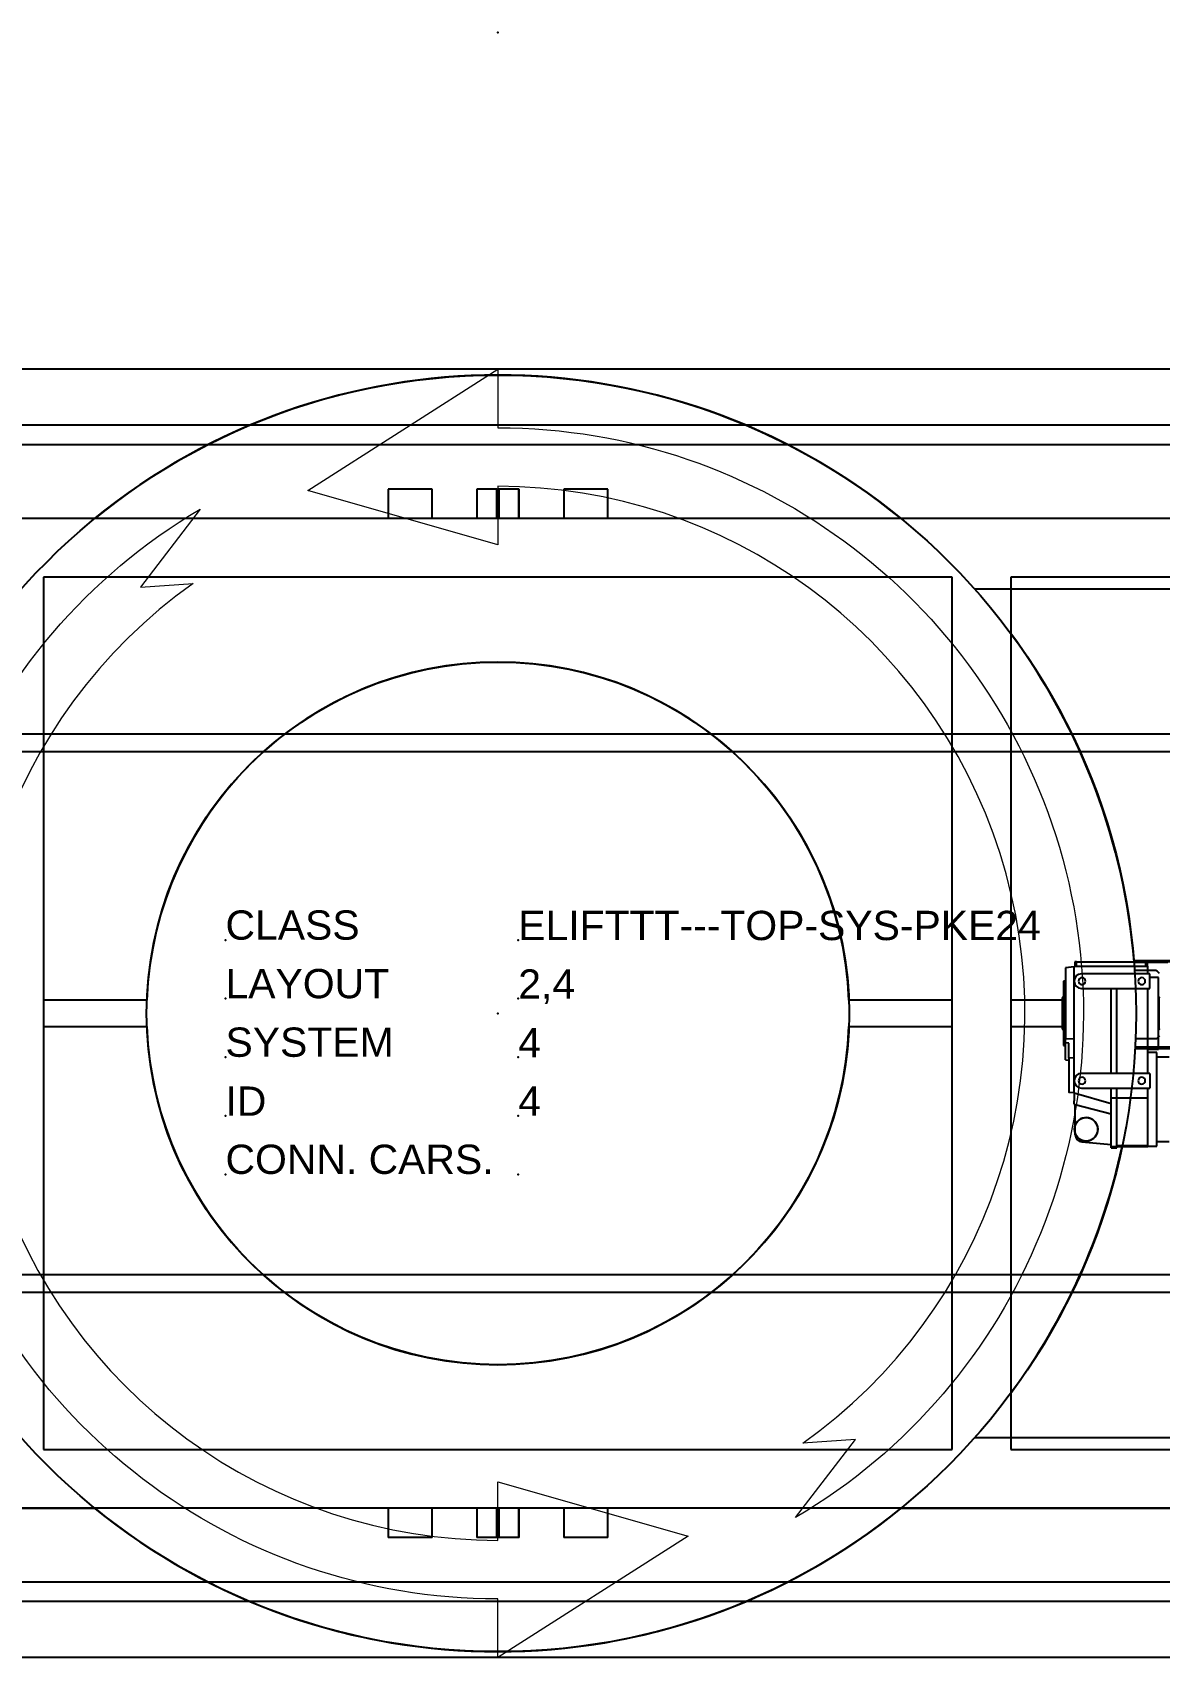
# Model space of a CAD drawing. Header units: millimetres. Extents: x 870 to 18710, y 295 to 21115.
# Drawn here: x 6955.4 to 7147.9, y 3687.6 to 3965.1 of the extents above; entities that cross this region are included whole.
import ezdxf

# ---------------------------------------------------------------- set-up
doc = ezdxf.new("R2010")
doc.units = ezdxf.units.MM
doc.linetypes.add('PHANTOM', pattern=[12.7, 6.35, -1.27, 1.27, -1.27, 1.27, -1.27])
for name, color, linetype, true_color in [('PK24E-COMP-PALLET', 132, 'Continuous', 0x00b7c8), ('PK24E-HELPER', 253, 'PHANTOM', 0xa1a1a1), ('PK24E-SYS-LIFT', 31, 'Continuous', 0xffcc5a)]:
    doc.layers.add(name, color=color, linetype=linetype, true_color=true_color)
doc.layers.add('PK24E-DATA', color=7, linetype='Continuous')
doc.layers.add('PK24E-TTARROW', color=20, linetype='Continuous', lineweight=20, true_color=0xf54b32)
doc.styles.get("Standard").update_dxf_attribs({"font": 'arial.ttf'})

# ---------------------------------------------------------------- blocks, each defined once
blk = doc.blocks.new('ELIFTTT-CHASIS--TOP-COMP-PKE24')
at = {"layer": 'PK24E-HELPER'}
blk.add_point((0, 167.5), dxfattribs=at)
at = {"layer": 'PK24E-SYS-LIFT'}
for p, q in [((-68.85, 84.5), (-161.2, 84.5)), ((249.75, 84.5), (68.85, 84.5)), ((81.39, 72.5), (249.75, 72.5)), ((108.63, 9), (114.95, 9)), ((114.75, 8.8), (108.64, 8.8)), ((114.4, 8.7), (108.65, 8.7)), ((112.38, 7.3), (108.76, 7.3)), ((113.01, 6.79), (112.59, 7.21)), ((108.92, -4.3), (112.38, -4.3)), ((112.59, -4.21), (113.01, -3.79)), ((108.83, -6), (114.95, -6)), ((108.85, -5.7), (114.4, -5.7)), ((114.75, -5.8), (108.85, -5.8)), ((249.75, -72.5), (81.39, -72.5)), ((-141.25, -84.5), (-68.85, -84.5)), ((68.85, -84.5), (171.2, -84.5))]:
    blk.add_line(p, q, dxfattribs=at)
for radius in [109, 60]:
    blk.add_circle((0, 0), radius, dxfattribs=at)
for centre, start, end in [((112.38, 7), 45, 90), ((112.38, -4), 270, 315)]:
    blk.add_arc(centre, 0.3, start, end, dxfattribs=at)
blk = doc.blocks.new('ELIFTTT-TT--TOP-COMP-PKE24')
at = {"layer": 'PK24E-SYS-LIFT'}
for p, q in [((-18.75, 89.5), (-18.75, 84.5)), ((-11.25, 89.5), (-18.75, 89.5)), ((-11.25, 84.5), (-11.25, 89.5)), ((-3.6, 89.5), (-3.6, 84.5)), ((-3.6, 89.5), (-3.58, 89.5)), ((-3.58, 89.5), (-3.58, 84.5)), ((-0.17, 89.5), (-3.58, 89.5)), ((-0.17, 84.5), (-0.17, 89.5)), ((-0.17, 89.5), (0.17, 89.5)), ((0.17, 89.5), (0.17, 84.5)), ((3.58, 89.5), (0.17, 89.5)), ((3.58, 84.5), (3.58, 89.5)), ((3.58, 89.5), (3.6, 89.5)), ((3.6, 84.5), (3.6, 89.5)), ((11.25, 89.5), (11.25, 84.5)), ((18.75, 89.5), (11.25, 89.5)), ((18.75, 84.5), (18.75, 89.5)), ((230.5, 84.5), (-230.5, 84.5)), ((77.6, 74.5), (-77.6, 74.5)), ((-77.6, 74.5), (-77.6, -74.5)), ((77.6, -74.5), (77.6, 74.5)), ((220.5, 74.5), (87.6, 74.5)), ((87.6, 74.5), (87.6, -74.5)), ((98.52, 8.79), (98.52, 8.05)), ((98.82, 8.79), (98.52, 8.79)), ((98.82, 8.05), (98.82, 8.79)), ((98.82, 8.79), (110.62, 8.79)), ((110.62, 8.79), (110.62, 8.05)), ((110.92, 8.79), (110.62, 8.79)), ((110.92, 8.05), (110.92, 8.79)), ((98.42, 7.96), (96.92, 7.8)), ((96.92, 7.8), (96.92, 7.7)), ((96.92, 7.7), (96.92, 7.29)), ((96.92, 7.29), (96.92, 6.04)), ((96.92, 6.04), (96.92, 4.93)), ((98.42, 5.5), (98.42, 8.05)), ((98.42, 8.05), (111.02, 8.05)), ((111.32, 6.75), (99.67, 6.75)), ((111.02, 6.75), (111.02, 8.05)), ((111.32, 4.25), (111.32, 6.75)), ((112.82, 6.1), (111.32, 6.1)), ((112.82, 0), (112.82, 6.1)), ((96.92, 5.5), (96.62, 5.5)), ((96.62, 5.5), (96.62, 0)), ((96.92, 4.93), (96.92, 2.77)), ((98.42, -11.5), (98.42, 5.5)), ((99.67, 4.25), (111.32, 4.25)), ((104.72, -10.25), (104.72, 4.25)), ((105.72, -10.25), (105.72, 4.25)), ((111.02, -10.25), (111.02, 4.25)), ((-59.96, 2.25), (-77.6, 2.25)), ((77.6, 2.25), (59.96, 2.25)), ((96.42, 2.25), (87.6, 2.25)), ((96.62, 2.75), (96.52, 2.75)), ((96.52, 2.75), (96.52, -2.75)), ((96.62, 0), (96.62, -5.5)), ((96.92, 2.77), (96.92, 1.25)), ((96.92, 1.25), (96.92, 0)), ((96.92, 0), (96.92, -1.25)), ((112.92, 2.75), (112.82, 2.75)), ((112.82, -6.1), (112.82, 0)), ((112.92, -2.75), (112.92, 2.75)), ((-77.6, -2.25), (-59.96, -2.25)), ((59.96, -2.25), (77.6, -2.25)), ((87.6, -2.25), (96.42, -2.25)), ((96.52, -2.75), (96.62, -2.75)), ((96.92, -1.25), (96.92, -2.77)), ((96.92, -2.77), (96.92, -4.29)), ((112.82, -2.75), (112.92, -2.75)), ((96.62, -5.5), (96.92, -5.5)), ((96.92, -4.29), (98.42, -4.37)), ((96.92, -5.04), (96.92, -4.29)), ((96.92, -7.96), (96.92, -5.04)), ((97.52, -5.07), (96.92, -5.04)), ((97.52, -5.93), (97.52, -5.07)), ((96.92, -7.96), (97.52, -8.02)), ((97.52, -7.65), (97.52, -5.93)), ((98.42, -7.59), (97.52, -7.65)), ((111.02, -6.1), (112.82, -6.1)), ((112.52, -6.7), (111.02, -6.7)), ((112.52, -22.7), (112.52, -6.7)), ((114.62, -7.49), (112.52, -7.49)), ((111.32, -10.25), (99.67, -10.25)), ((111.32, -10.25), (111.32, -12.75)), ((97.52, -13.45), (98.42, -13.54)), ((98.42, -13.65), (98.42, -11.5)), ((98.42, -13.65), (98.42, -14.92)), ((104.72, -15.45), (98.42, -13.65)), ((99.67, -12.75), (111.32, -12.75)), ((104.72, -14.4), (104.72, -12.75)), ((105.72, -14.4), (105.72, -12.75)), ((111.02, -14.4), (111.02, -12.75)), ((98.42, -15.5), (98.42, -14.92)), ((98.42, -15.5), (98.62, -15.55)), ((98.62, -15.55), (104.72, -17.18)), ((98.62, -19.04), (98.62, -15.55)), ((104.72, -14.4), (105.72, -14.4)), ((104.72, -22.75), (104.72, -14.4)), ((105.72, -22.75), (105.72, -14.4)), ((105.72, -14.4), (111.02, -14.4)), ((111.02, -22.55), (111.02, -14.4)), ((98.62, -20.56), (98.62, -19.04)), ((98.62, -20.77), (98.62, -20.56)), ((99.72, -21.96), (104.72, -22.4)), ((112.52, -21.91), (114.62, -21.91)), ((104.72, -22.95), (104.72, -22.75)), ((104.72, -22.75), (105.72, -22.75)), ((104.72, -22.95), (105.72, -22.95)), ((105.72, -22.55), (111.02, -22.55)), ((105.72, -22.75), (111.02, -22.75)), ((105.72, -22.95), (105.72, -22.75)), ((111.02, -22.75), (111.02, -22.55)), ((111.02, -22.7), (112.52, -22.7)), ((-77.6, -74.5), (77.6, -74.5)), ((87.6, -74.5), (220.5, -74.5)), ((230.5, -84.5), (-230.5, -84.5)), ((-18.75, -84.5), (-18.75, -89.5)), ((-11.25, -89.5), (-11.25, -84.5)), ((-3.6, -84.5), (-3.6, -89.5)), ((-3.58, -84.5), (-3.58, -89.5)), ((-0.17, -89.5), (-0.17, -84.5)), ((0.17, -84.5), (0.17, -89.5)), ((3.58, -89.5), (3.58, -84.5)), ((3.6, -89.5), (3.6, -84.5)), ((11.25, -84.5), (11.25, -89.5)), ((18.75, -89.5), (18.75, -84.5)), ((-11.25, -89.5), (-18.75, -89.5)), ((-3.58, -89.5), (-3.6, -89.5)), ((-0.17, -89.5), (-3.58, -89.5)), ((0.17, -89.5), (-0.17, -89.5)), ((3.58, -89.5), (0.17, -89.5)), ((3.6, -89.5), (3.58, -89.5)), ((18.75, -89.5), (11.25, -89.5))]:
    blk.add_line(p, q, dxfattribs=at)
blk.add_circle((100.47, -19.8), 2, dxfattribs=at)
for centre, radius, start, end in [((0, 0), 109, 50.8258, 129.1742), ((0, 0), 109, 4.6242, 36.518), ((0, 0), 60, 2.1491, 177.8509), ((99.67, 5.5), 1.25, 90, 180), ((99.77, 5.5), 0.6, 0, 180), ((109.97, 5.5), 0.6, 0, 180), ((99.67, 5.5), 1.25, 180, 270), ((99.77, 5.5), 0.6, 180, 0), ((109.97, 5.5), 0.6, 180, 0), ((96.52, 2.65), 0.1, 90, 180), ((112.92, 2.65), 0.1, 0, 90), ((0, 0), 60, 182.1491, 270), ((0, 0), 60, 270, 357.8509), ((96.52, -2.65), 0.1, 180, 270), ((112.92, -2.65), 0.1, 270, 0), ((99.67, -11.5), 1.25, 90, 180), ((99.77, -11.5), 0.6, 0, 180), ((109.97, -11.5), 0.6, 0, 180), ((99.67, -11.5), 1.25, 180, 270), ((99.77, -11.5), 0.6, 180, 0), ((109.97, -11.5), 0.6, 180, 0), ((100.47, -19.8), 2, 157.6684, 202.3316), ((100.47, -19.8), 2, 202.3316, 157.6684), ((99.82, -20.77), 1.2, 180, 265), ((0, 0), 109, 323.482, 347.9529), ((0, 0), 109, 230.8258, 309.1742)]:
    blk.add_arc(centre, radius, start, end, dxfattribs=at)
for points, knots in [([(96.42, 0), (96.42, 0.17), (96.42, 0.52), (96.42, 1.02), (96.42, 1.48), (96.42, 1.89), (96.42, 2.22), (96.42, 2.46), (96.42, 2.62), (96.42, 2.64), (96.42, 2.65)], [0, 0, 0, 0, 0.125, 0.25, 0.375, 0.5, 0.625, 0.75, 0.875, 1, 1, 1, 1]), ([(96.42, -2.65), (96.42, -2.64), (96.42, -2.62), (96.42, -2.46), (96.42, -2.22), (96.42, -1.89), (96.42, -1.48), (96.42, -1.02), (96.42, -0.52), (96.42, -0.17), (96.42, 0)], [0, 0, 0, 0, 0.125, 0.25, 0.375, 0.5, 0.625, 0.75, 0.875, 1, 1, 1, 1]), ([(97.52, -7.65), (97.52, -7.81), (97.52, -8.13), (97.52, -8.66), (97.52, -9.21), (97.52, -9.6), (97.52, -9.79)], [0, 0, 0, 0, 0.25, 0.5, 0.75, 1, 1, 1, 1]), ([(97.52, -9.79), (97.52, -9.96), (97.52, -10.31), (97.52, -10.82), (97.52, -11.3), (97.52, -11.76), (97.52, -12.18), (97.52, -12.55), (97.52, -12.87), (97.52, -13.12), (97.52, -13.31), (97.52, -13.41), (97.52, -13.46), (97.52, -13.45), (97.52, -13.45)], [0, 0, 0, 0, 0.09042, 0.180841, 0.271261, 0.361682, 0.452102, 0.542523, 0.632943, 0.723363, 0.813784, 0.904205, 0.994625, 1, 1, 1, 1])]:
    blk.add_open_spline(points, degree=3, knots=knots, dxfattribs=at)
blk = doc.blocks.new('*U23')
at = {"layer": 'PK24E-COMP-PALLET'}
for p, q in [((262.27, 110), (-262.27, 110)), ((249.45, 100.42), (-249.45, 100.42)), ((249.45, 97.11), (-249.45, 97.11)), ((249.45, 47.67), (-249.45, 47.67)), ((249.45, 44.65), (-249.45, 44.65)), ((249.45, -44.65), (-249.45, -44.65)), ((249.45, -47.67), (-249.45, -47.67)), ((249.45, -97.11), (-249.45, -97.11)), ((249.45, -100.42), (-249.45, -100.42)), ((262.27, -110), (-262.27, -110))]:
    blk.add_line(p, q, dxfattribs=at)
at = {"layer": 'PK24E-HELPER'}
blk.add_point((0, 0), dxfattribs=at)
blk = doc.blocks.new('*U16')
for p in [(0, 0), (50, 0), (0, -10), (0, -10), (50, -10), (50, -10), (0, -20), (0, -20), (50, -20), (50, -20), (0, -30), (0, -30), (50, -30), (50, -30), (0, -40), (50, -40)]:
    blk.add_point(p)
blk = doc.blocks.new('TTARROW---TOP-DECOR-PK24')
at = {"layer": 'PK24E-TTARROW'}
for points in [[(0, 90), (0, 80), (-32.49, 89.27), (0, 110), (0, 100, -0.763437), (50.85, -86.11), (61.06, -72.77), (52.06, -73.42, 0.73095)], [(0, -90), (0, -80), (32.49, -89.27), (0, -110), (0, -100, -0.763437), (-50.85, 86.11), (-61.06, 72.77), (-52.06, 73.42, 0.73095)]]:
    blk.add_lwpolyline(points, format="xyb", close=True, dxfattribs=at)
blk = doc.blocks.new('ELIFTTT---TOP-SYS-PKE24')
for name in ['ELIFTTT-CHASIS--TOP-COMP-PKE24', 'ELIFTTT-TT--TOP-COMP-PKE24', '*U23', 'TTARROW---TOP-DECOR-PK24']:
    blk.add_blockref(name, (0, 0))
at = {"layer": 'PK24E-DATA'}
blk.add_blockref('*U16', (-46.53, 12.51), dxfattribs=at)
at = {"layer": 'PK24E-DATA', "char_height": 5, "attachment_point": 7}
for s, width, insert in [('CLASS', 42.8552, (-46.53, 12.51)), ('LAYOUT', 42.8552, (-46.53, 2.51)), ('SYSTEM', 42.8552, (-46.53, -7.49)), ('ID', 42.8552, (-46.53, -17.49)), ('CONN. CARS.', 47.9389, (-46.53, -27.49))]:
    blk.add_mtext_dynamic_manual_height_columns(s, width=width, gutter_width=17.5, heights=[0], dxfattribs=dict(at, insert=insert))
at = {"layer": 'PK24E-DATA'}
for tag, p in [('COMP_TYPE', (3.47, 12.51)), ('LAYOUT_ID', (3.47, 2.51)), ('SYSTEM_ID', (3.47, -7.49)), ('CARRIER_ID', (3.47, -17.49)), ('CON_CARS', (3.47, -27.49))]:
    blk.add_attdef(tag, p, '', height=5, dxfattribs=at)
blk = doc.blocks.new('*U19')
at = {"layer": 'PK24E-HELPER'}
blk.add_point((0, -230), dxfattribs=at)
at = {"layer": 'PK24E-DATA'}
for tag, p in [('COMP_TYPE', (2.85, 27.92)), ('LAYOUT_ID', (2.85, 17.92)), ('SYSTEM_ID', (2.85, 7.92)), ('CARRIER_ID', (2.85, -2.08)), ('CAR_TYPE', (2.85, -12.08))]:
    blk.add_attdef(tag, p, '', height=5, dxfattribs=at)

msp = doc.modelspace()

# ---------------------------------------------------------------- block references
msp.add_blockref('ELIFTTT---TOP-SYS-PKE24', (7034.89, 3797.56)).add_auto_attribs({'COMP_TYPE': 'ELIFTTT---TOP-SYS-PKE24', 'LAYOUT_ID': '2,4', 'SYSTEM_ID': '4', 'CARRIER_ID': '4'})
at = {"xscale": -1, "rotation": 180}
msp.add_blockref('*U19', (7034.89, 3567.56), dxfattribs=at)

doc.saveas('drawing.dxf')
